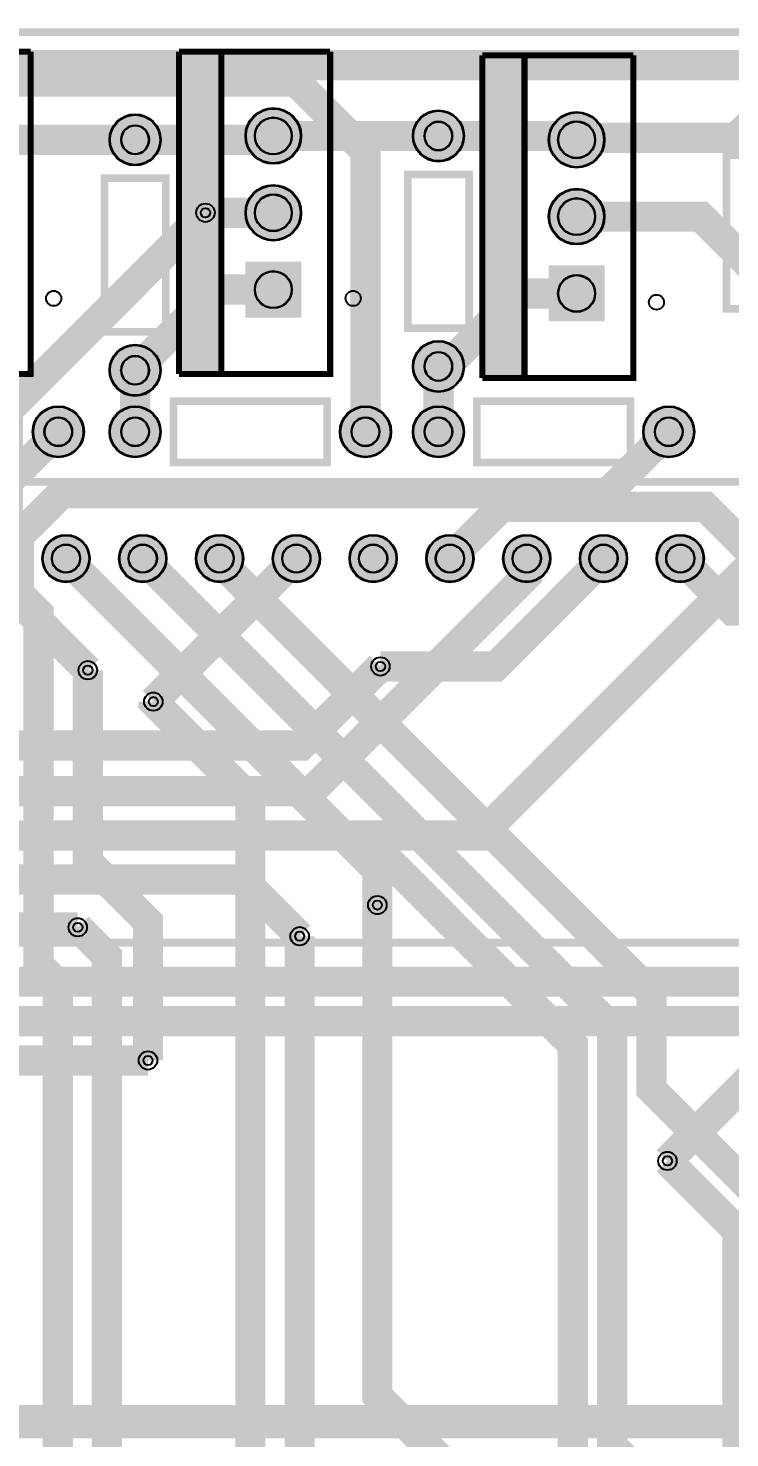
# Model space of a CAD drawing. Header units: millimetres. Extents: x -129 to 177, y 14 to 147.
# Drawn here: x 95.9 to 119.11, y 39.38 to 85.99 of the extents above; entities that cross this region are included whole.
import ezdxf

# ---------------------------------------------------------------- set-up
doc = ezdxf.new("R2010")
doc.units = ezdxf.units.MM
for name, color, linetype, true_color in [('BoardOutLine', 7, 'Continuous', 0xff00ff), ('BottomLayer', 7, 'Continuous', 0x0000ff), ('BottomSolderMaskLayer', 7, 'Continuous', 0xaa00ff), ('Document', 7, 'Continuous', 0xffffff), ('Hole', 7, 'Continuous', 0x222222), ('Multi-Layer', 7, 'Continuous', 0xc0c0c0), ('TopLayer', 7, 'Continuous', 0xff0000), ('TopSilkLayer', 7, 'Continuous', 0xffcc00), ('TopSolderMaskLayer', 7, 'Continuous', 0x800080)]:
    doc.layers.add(name, color=color, linetype=linetype, true_color=true_color)

msp = doc.modelspace()

# ---------------------------------------------------------------- hatches: boundary and pattern name
at = {"layer": 'BottomSolderMaskLayer'}
for points in [[(98.59029718059448, 82.29616459232909, 1), (100.2921005842013, 82.29616459232909, 1)], [(103.08780797561602, 82.42316484632966, 1), (104.93860807721623, 82.42316484632966, 1)], [(108.62331724663456, 82.42316484632966, 1), (110.32512065024137, 82.42316484632966, 1)], [(113.1208280416561, 82.29616459232909, 1), (114.97162814325631, 82.29616459232909, 1)], [(103.08780797561602, 79.88315976631952, 1), (104.93860807721623, 79.88315976631952, 1)], [(113.1208280416561, 79.75615951231896, 1), (114.97162814325631, 79.75615951231896, 1)], [(103.08780797561576, 76.41775463550925), (103.08780797561576, 78.26855473710941), (104.93860807721626, 78.26855473710941), (104.93860807721626, 76.41775463550925)], [(113.12082804165584, 76.2907543815088), (113.12082804165584, 78.14155448310885), (114.97162814325657, 78.14155448310885), (114.97162814325657, 76.2907543815088)], [(98.59029718059448, 74.6761493522987, 1), (100.2921005842013, 74.6761493522987, 1)], [(108.62331724663456, 74.80314960629914, 1), (110.32512065024137, 74.80314960629914, 1)], [(96.05029210058412, 72.64414528829059, 1), (97.75209550419093, 72.64414528829059, 1)], [(98.59029718059448, 72.64414528829059, 1), (100.2921005842013, 72.64414528829059, 1)], [(106.21031242062487, 72.64414528829059, 1), (107.91211582423169, 72.64414528829059, 1)], [(108.62331724663456, 72.64414528829059, 1), (110.32512065024137, 72.64414528829059, 1)], [(116.24333248666495, 72.64414528829059, 1), (117.94513589027177, 72.64414528829059, 1)], [(96.3677927355855, 68.45313690627381, 1), (97.9425958851918, 68.45313690627381, 1)], [(98.90779781559563, 68.45313690627381, 1), (100.48260096520194, 68.45313690627381, 1)], [(101.44780289560576, 68.45313690627381, 1), (103.02260604521207, 68.45313690627381, 1)], [(103.9878079756159, 68.45313690627381, 1), (105.5626111252222, 68.45313690627381, 1)], [(106.52781305562603, 68.45313690627381, 1), (108.10261620523234, 68.45313690627381, 1)], [(109.06781813563639, 68.45313690627381, 1), (110.6426212852427, 68.45313690627381, 1)], [(111.60782321564652, 68.45313690627381, 1), (113.18262636525283, 68.45313690627381, 1)], [(114.14782829565665, 68.45313690627381, 1), (115.72263144526296, 68.45313690627381, 1)], [(116.68783337566678, 68.45313690627381, 1), (118.2626365252731, 68.45313690627381, 1)]]:
    msp.add_hatch(color=256, dxfattribs=at).paths.add_polyline_path(points)
at = {"layer": 'Document'}
for points in [[(102.2832105664213, 74.63317246634494), (100.88321056642121, 74.63317246634494), (100.88321056642121, 85.13317246634494), (102.2832105664213, 85.13317246634494)], [(112.31623063246138, 74.50617221234438), (110.91623063246129, 74.50617221234438), (110.91623063246129, 85.00617221234438), (112.31623063246138, 85.00617221234438)]]:
    msp.add_hatch(color=256, dxfattribs=at).paths.add_polyline_path(points)
at = {"layer": 'Multi-Layer'}
for points in [[(98.61569723139458, 82.29616459232909, 1), (100.26670053340119, 82.29616459232909, 1)], [(103.11320802641612, 82.42316484632966, 1), (104.91320802641613, 82.42316484632966, 1)], [(108.64871729743466, 82.42316484632966, 1), (110.29972059944127, 82.42316484632966, 1)], [(113.1462280924562, 82.29616459232909, 1), (114.94622809245621, 82.29616459232909, 1)], [(103.11320802641612, 79.88315976631952, 1), (104.91320802641613, 79.88315976631952, 1)], [(113.1462280924562, 79.75615951231896, 1), (114.94622809245621, 79.75615951231896, 1)], [(103.11320802641603, 76.44315468630941), (103.11320802641603, 78.24315468630925), (104.91320802641621, 78.24315468630925), (104.91320802641621, 76.44315468630941)], [(113.14622809245611, 76.31615443230885), (113.14622809245611, 78.1161544323088), (114.9462280924563, 78.1161544323088), (114.9462280924563, 76.31615443230885)], [(98.61569723139458, 74.6761493522987, 1), (100.26670053340119, 74.6761493522987, 1)], [(108.64871729743466, 74.80314960629914, 1), (110.29972059944127, 74.80314960629914, 1)], [(96.07569215138422, 72.64414528829059, 1), (97.72669545339083, 72.64414528829059, 1)], [(98.61569723139458, 72.64414528829059, 1), (100.26670053340119, 72.64414528829059, 1)], [(106.23571247142497, 72.64414528829059, 1), (107.88671577343159, 72.64414528829059, 1)], [(108.64871729743466, 72.64414528829059, 1), (110.29972059944127, 72.64414528829059, 1)], [(116.26873253746506, 72.64414528829059, 1), (117.91973583947167, 72.64414528829059, 1)], [(96.3931927863856, 68.45313690627381, 1), (97.9171958343917, 68.45313690627381, 1)], [(98.93319786639573, 68.45313690627381, 1), (100.45720091440184, 68.45313690627381, 1)], [(101.47320294640586, 68.45313690627381, 1), (102.99720599441197, 68.45313690627381, 1)], [(104.013208026416, 68.45313690627381, 1), (105.5372110744221, 68.45313690627381, 1)], [(106.55321310642613, 68.45313690627381, 1), (108.07721615443224, 68.45313690627381, 1)], [(109.09321818643649, 68.45313690627381, 1), (110.6172212344426, 68.45313690627381, 1)], [(111.63322326644662, 68.45313690627381, 1), (113.15722631445273, 68.45313690627381, 1)], [(114.17322834645675, 68.45313690627381, 1), (115.69723139446286, 68.45313690627381, 1)], [(116.71323342646689, 68.45313690627381, 1), (118.237236474473, 68.45313690627381, 1)]]:
    msp.add_hatch(color=256, dxfattribs=at).paths.add_polyline_path(points)
at = {"layer": 'TopSolderMaskLayer'}
for points in [[(98.59029718059448, 82.29616459232909, 1), (100.2921005842013, 82.29616459232909, 1)], [(103.08780797561602, 82.42316484632966, 1), (104.93860807721623, 82.42316484632966, 1)], [(108.62331724663456, 82.42316484632966, 1), (110.32512065024137, 82.42316484632966, 1)], [(113.1208280416561, 82.29616459232909, 1), (114.97162814325631, 82.29616459232909, 1)], [(103.08780797561602, 79.88315976631952, 1), (104.93860807721623, 79.88315976631952, 1)], [(113.1208280416561, 79.75615951231896, 1), (114.97162814325631, 79.75615951231896, 1)], [(103.08780797561576, 76.41775463550925), (103.08780797561576, 78.26855473710941), (104.93860807721626, 78.26855473710941), (104.93860807721626, 76.41775463550925)], [(113.12082804165584, 76.2907543815088), (113.12082804165584, 78.14155448310885), (114.97162814325657, 78.14155448310885), (114.97162814325657, 76.2907543815088)], [(98.59029718059448, 74.6761493522987, 1), (100.2921005842013, 74.6761493522987, 1)], [(108.62331724663456, 74.80314960629914, 1), (110.32512065024137, 74.80314960629914, 1)], [(96.05029210058412, 72.64414528829059, 1), (97.75209550419093, 72.64414528829059, 1)], [(98.59029718059448, 72.64414528829059, 1), (100.2921005842013, 72.64414528829059, 1)], [(106.21031242062487, 72.64414528829059, 1), (107.91211582423169, 72.64414528829059, 1)], [(108.62331724663456, 72.64414528829059, 1), (110.32512065024137, 72.64414528829059, 1)], [(116.24333248666495, 72.64414528829059, 1), (117.94513589027177, 72.64414528829059, 1)], [(96.3677927355855, 68.45313690627381, 1), (97.9425958851918, 68.45313690627381, 1)], [(98.90779781559563, 68.45313690627381, 1), (100.48260096520194, 68.45313690627381, 1)], [(101.44780289560576, 68.45313690627381, 1), (103.02260604521207, 68.45313690627381, 1)], [(103.9878079756159, 68.45313690627381, 1), (105.5626111252222, 68.45313690627381, 1)], [(106.52781305562603, 68.45313690627381, 1), (108.10261620523234, 68.45313690627381, 1)], [(109.06781813563639, 68.45313690627381, 1), (110.6426212852427, 68.45313690627381, 1)], [(111.60782321564652, 68.45313690627381, 1), (113.18262636525283, 68.45313690627381, 1)], [(114.14782829565665, 68.45313690627381, 1), (115.72263144526296, 68.45313690627381, 1)], [(116.68783337566678, 68.45313690627381, 1), (118.2626365252731, 68.45313690627381, 1)]]:
    msp.add_hatch(color=256, dxfattribs=at).paths.add_polyline_path(points)

# ---------------------------------------------------------------- linework, layer by layer
at = {"layer": 'BoardOutLine', "const_width": 0.25400050800101603}
msp.add_lwpolyline([(18.23025146050304, 85.85902971805945), (125.73025146050304, 85.85902971805945)], dxfattribs=at)
at = {"layer": 'BottomLayer', "const_width": 1}
for points in [[(74.80248920497843, 61.03990347980698), (81.35494030988048, 67.59235458470914), (81.35494030988048, 82.4595123190245), (83.11617983235965, 84.22075184150367), (104.75803911607818, 84.22075184150367), (107.06131572263143, 81.91747523495053), (107.06131572263143, 72.64417068834143)], [(101.76845313690637, 79.88318516637037), (95.22819405638825, 73.34292608585213), (95.22819405638825, 67.6637287274574), (96.2431800863601, 66.64874269748532), (96.2431800863601, 55.02618745237487), (96.88808737617478, 54.3812801625603), (96.88808737617478, 30.99342138684267)], [(99.44130048260104, 74.67617475234954), (99.44561849123693, 74.67617475234954), (102.11262382524751, 77.34318008636023)], [(104.01330962661928, 77.34318008636023), (102.11262382524751, 77.34318008636023)], [(109.47432054864112, 74.80317500634999), (109.73263906527814, 74.80317500634999), (112.14564389128782, 77.21617983235967)], [(114.04632969265936, 77.21617983235967), (112.14564389128782, 77.21617983235967)], [(99.44130048260104, 72.64417068834143), (99.44130048260104, 74.67617475234954)], [(109.47432054864112, 72.64417068834143), (109.47432054864112, 74.80317500634999)], [(109.8553213106427, 68.45316230632466), (111.56042672085346, 70.15826771653542), (118.31023622047246, 70.15826771653542), (120.01534163068322, 68.45316230632466)], [(113.9195834391669, 35.052095504191016), (113.9195834391669, 52.372390144780184), (107.99425958851907, 58.2977139954279), (107.31074422148845, 58.2977139954279), (97.1552959105918, 68.45316230632466)], [(99.69530099060194, 68.45316230632466), (115.22133604267219, 52.927127254254515), (115.22133604267219, 39.125247650495226), (118.05318770637564, 36.29339598679189), (118.05318770637564, 34.3396240792481)], [(124.71460502921013, 35.052095504191016), (124.71460502921013, 42.713512827025625), (116.52334264668548, 50.904775209550394), (116.52334264668548, 54.076479552959086), (102.23530607061207, 68.36451612903227), (102.23530607061207, 68.45316230632466)], [(114.93533147066296, 68.45316230632466), (111.36662433324864, 64.88445516891034), (107.55661671323332, 64.88445516891034)], [(117.47533655067309, 68.45316230632466), (119.19034798069606, 66.73815087630169), (120.6965709931419, 66.73815087630169)], [(99.86776733553461, 51.85905511811018), (99.86776733553461, 56.438176276352465), (97.87691135382283, 58.42903225806447), (97.87691135382283, 64.76024892049782)], [(103.25156210312434, 35.052095504191016), (103.25156210312434, 60.5153924307848), (100.0448056896114, 63.722148844297635), (100.0448056896114, 63.72265684531362)], [(107.45476250952493, 56.99596139192272), (107.45476250952493, 40.76761493522986), (111.4194564389129, 36.80292100584188)], [(98.50759461518942, 25.374168148336253), (98.50759461518942, 55.29847599695188), (97.54493268986539, 56.26113792227579)], [(111.50632461264922, 21.209321818643616), (108.18806197612389, 24.527584455168835), (108.18806197612389, 35.080289560579104), (104.88529337058685, 38.38305816611626), (104.88529337058685, 55.96675133350266)], [(117.9559055118109, 31.567970535941072), (119.36713233426485, 32.979197358394686), (119.36713233426485, 46.21973583947158), (117.04912369824751, 48.53774447548892)]]:
    msp.add_lwpolyline(points, dxfattribs=at)
at = {"layer": 'BottomSolderMaskLayer'}
for points in [[(98.96993024755292, 82.29878275141164), (98.96993024755292, 82.29354643324666)], [(99.91246751724285, 82.29878275141164), (99.91246751724285, 82.29354643324666)], [(109.002950313593, 82.4257830054122), (109.002950313593, 82.42054668724711)], [(109.94548758328293, 82.4257830054122), (109.94548758328293, 82.42054668724711)], [(98.96993024755292, 74.67876751138112), (98.96993024755292, 74.67353119321615)], [(99.91246751724285, 74.67876751138112), (99.91246751724285, 74.67353119321615)], [(109.002950313593, 74.80576776538169), (109.002950313593, 74.80053144721671)], [(109.94548758328293, 74.80576776538169), (109.94548758328293, 74.80053144721671)], [(96.90381196147018, 73.11541392313555), (96.8985756433051, 73.11541392313555)], [(99.44381704148032, 73.11541392313555), (99.43858072331523, 73.11541392313555)], [(107.06383228151071, 73.11541392313555), (107.05859596334585, 73.11541392313555)], [(109.4768371075204, 73.11541392313555), (109.4716007893553, 73.11541392313555)], [(117.09685234755102, 73.11541392313555), (117.09161602938593, 73.11541392313555)], [(96.90381196147018, 72.17287665344563), (96.8985756433051, 72.17287665344563)], [(99.44381704148032, 72.17287665344563), (99.43858072331523, 72.17287665344563)], [(107.06383228151071, 72.17287665344563), (107.05859596334585, 72.17287665344563)], [(109.4768371075204, 72.17287665344563), (109.4716007893553, 72.17287665344563)], [(117.09685234755102, 72.17287665344563), (117.09161602938593, 72.17287665344563)]]:
    msp.add_lwpolyline(points, close=True, dxfattribs=at)
for centre, radius in [((99.44119888239788, 82.29616459232909), 0.8509017018034037), ((104.01320802641612, 82.42316484632966), 0.9254000508001016), ((104.01320802641612, 82.42316484632966), 0.6169333672000678), ((109.47421894843797, 82.42316484632966), 0.8509017018034037), ((114.0462280924562, 82.29616459232909), 0.9254000508001016), ((114.0462280924562, 82.29616459232909), 0.6169333672000678), ((104.01320802641612, 79.88315976631952), 0.9254000508001016), ((114.0462280924562, 79.75615951231896), 0.9254000508001016), ((104.01320802641612, 79.88315976631952), 0.6169333672000678), ((114.0462280924562, 79.75615951231896), 0.6169333672000678), ((104.01320802641612, 77.34315468630928), 0.6169333672000678), ((114.0462280924562, 77.21615443230883), 0.6169333672000678), ((99.44119888239788, 74.6761493522987), 0.8509017018034037), ((109.47421894843797, 74.80314960629914), 0.8509017018034037), ((96.90119380238752, 72.64414528829059), 0.8509017018034037), ((99.44119888239788, 72.64414528829059), 0.8509017018034037), ((107.06121412242828, 72.64414528829059), 0.8509017018034037), ((109.47421894843797, 72.64414528829059), 0.8509017018034037), ((117.09423418846836, 72.64414528829059), 0.8509017018034037), ((97.15519431038865, 68.45313690627381), 0.7874015748031498), ((99.69519939039878, 68.45313690627381), 0.7874015748031498), ((102.23520447040892, 68.45313690627381), 0.7874015748031498), ((104.77520955041905, 68.45313690627381), 0.7874015748031498), ((107.31521463042918, 68.45313690627381), 0.7874015748031498), ((109.85521971043954, 68.45313690627381), 0.7874015748031498), ((112.39522479044967, 68.45313690627381), 0.7874015748031498), ((114.9352298704598, 68.45313690627381), 0.7874015748031498), ((117.47523495046994, 68.45313690627381), 0.7874015748031498), ((97.15519431038865, 68.45313690627381), 0.47244094488188987), ((99.69519939039878, 68.45313690627381), 0.47244094488188987), ((102.23520447040892, 68.45313690627381), 0.47244094488188987), ((104.77520955041905, 68.45313690627381), 0.47244094488188987), ((107.31521463042918, 68.45313690627381), 0.47244094488188987), ((109.85521971043954, 68.45313690627381), 0.47244094488188987), ((112.39522479044967, 68.45313690627381), 0.47244094488188987), ((114.9352298704598, 68.45313690627381), 0.47244094488188987), ((117.47523495046994, 68.45313690627381), 0.47244094488188987)]:
    msp.add_circle(centre, radius, dxfattribs=at)
for centre, start, end in [((99.44119888239788, 82.29878275141164), 360, 180), ((109.47421894843797, 82.4257830054122), 360, 180), ((99.44119888239788, 82.29354643324666), 180, 360), ((109.47421894843797, 82.42054668724711), 180, 360), ((99.44119888239788, 74.67876751138112), 360, 180), ((109.47421894843797, 74.80576776538169), 360, 180), ((99.44119888239788, 74.67353119321615), 180, 360), ((109.47421894843797, 74.80053144721671), 180, 360), ((96.8985756433051, 72.64414528829059), 90, 270), ((96.90381196147018, 72.64414528829059), 270, 90), ((99.43858072331523, 72.64414528829059), 90, 270), ((99.44381704148032, 72.64414528829059), 270, 90), ((107.05859596334585, 72.64414528829059), 90, 270), ((107.06383228151071, 72.64414528829059), 270, 90), ((109.4716007893553, 72.64414528829059), 90, 270), ((109.4768371075204, 72.64414528829059), 270, 90), ((117.09161602938593, 72.64414528829059), 90, 270), ((117.09685234755102, 72.64414528829059), 270, 90)]:
    msp.add_arc(centre, 0.4712686348449621, start, end, dxfattribs=at)
at = {"layer": 'Document'}
for centre in [(96.74726949453907, 77.05308610617226), (106.6532893065787, 77.05308610617226), (116.68630937261878, 76.9260858521717)]:
    msp.add_circle(centre, 0.24993649987299976, dxfattribs=at)
at = {"layer": 'Hole'}
for centre in [(101.76845313690637, 79.88318516637037), (97.87691135382283, 64.76024892049782), (107.55661671323332, 64.88445516891034), (100.0448056896114, 63.72265684531362), (107.45476250952493, 56.99596139192272), (97.54493268986539, 56.26113792227579), (104.88529337058685, 55.96675133350266), (99.86776733553461, 51.85905511811018), (117.04912369824751, 48.53774447548892)]:
    msp.add_circle(centre, 0.15250190500381003, dxfattribs=at)
at = {"layer": 'Multi-Layer'}
for points in [[(98.98399796799606, 82.29870459740926), (98.98399796799606, 82.29362458724904)], [(99.89839979679971, 82.29870459740926), (99.89839979679971, 82.29362458724904)], [(109.01701803403614, 82.4257048514097), (109.01701803403614, 82.4206248412496)], [(109.93141986283979, 82.4257048514097), (109.93141986283979, 82.4206248412496)], [(98.98399796799606, 74.67868935737874), (98.98399796799606, 74.67360934721864)], [(99.89839979679971, 74.67868935737874), (99.89839979679971, 74.67360934721864)], [(109.01701803403614, 74.8056896113792), (109.01701803403614, 74.8006096012191)], [(109.93141986283979, 74.8056896113792), (109.93141986283979, 74.8006096012191)], [(96.90373380746769, 73.10134620269241), (96.89865379730759, 73.10134620269241)], [(99.44373888747782, 73.10134620269241), (99.43865887731772, 73.10134620269241)], [(107.06375412750845, 73.10134620269241), (107.05867411734812, 73.10134620269241)], [(109.4767589535179, 73.10134620269241), (109.4716789433578, 73.10134620269241)], [(117.09677419354853, 73.10134620269241), (117.09169418338843, 73.10134620269241)], [(96.90373380746769, 72.18694437388876), (96.89865379730759, 72.18694437388876)], [(99.44373888747782, 72.18694437388876), (99.43865887731772, 72.18694437388876)], [(107.06375412750845, 72.18694437388876), (107.05867411734812, 72.18694437388876)], [(109.4767589535179, 72.18694437388876), (109.4716789433578, 72.18694437388876)], [(117.09677419354853, 72.18694437388876), (117.09169418338843, 72.18694437388876)]]:
    msp.add_lwpolyline(points, close=True, dxfattribs=at)
for centre, radius in [((99.44119888239788, 82.29616459232909), 0.8255016510033021), ((104.01320802641612, 82.42316484632966), 0.9000000000000001), ((104.01320802641612, 82.42316484632966), 0.6000000000000001), ((109.47421894843797, 82.42316484632966), 0.8255016510033021), ((114.0462280924562, 82.29616459232909), 0.9000000000000001), ((114.0462280924562, 82.29616459232909), 0.6000000000000001), ((104.01320802641612, 79.88315976631952), 0.9000000000000001), ((114.0462280924562, 79.75615951231896), 0.9000000000000001), ((101.76845313690637, 79.88318516637037), 0.30500381000762006), ((104.01320802641612, 79.88315976631952), 0.6000000000000001), ((114.0462280924562, 79.75615951231896), 0.6000000000000001), ((104.01320802641612, 77.34315468630928), 0.6000000000000001), ((114.0462280924562, 77.21615443230883), 0.6000000000000001), ((99.44119888239788, 74.6761493522987), 0.8255016510033021), ((109.47421894843797, 74.80314960629914), 0.8255016510033021), ((96.90119380238752, 72.64414528829059), 0.8255016510033021), ((99.44119888239788, 72.64414528829059), 0.8255016510033021), ((107.06121412242828, 72.64414528829059), 0.8255016510033021), ((109.47421894843797, 72.64414528829059), 0.8255016510033021), ((117.09423418846836, 72.64414528829059), 0.8255016510033021), ((97.15519431038865, 68.45313690627381), 0.7620015240030481), ((99.69519939039878, 68.45313690627381), 0.7620015240030481), ((102.23520447040892, 68.45313690627381), 0.7620015240030481), ((104.77520955041905, 68.45313690627381), 0.7620015240030481), ((107.31521463042918, 68.45313690627381), 0.7620015240030481), ((109.85521971043954, 68.45313690627381), 0.7620015240030481), ((112.39522479044967, 68.45313690627381), 0.7620015240030481), ((114.9352298704598, 68.45313690627381), 0.7620015240030481), ((117.47523495046994, 68.45313690627381), 0.7620015240030481), ((97.15519431038865, 68.45313690627381), 0.45720091440182886), ((99.69519939039878, 68.45313690627381), 0.45720091440182886), ((102.23520447040892, 68.45313690627381), 0.45720091440182886), ((104.77520955041905, 68.45313690627381), 0.45720091440182886), ((107.31521463042918, 68.45313690627381), 0.45720091440182886), ((109.85521971043954, 68.45313690627381), 0.45720091440182886), ((112.39522479044967, 68.45313690627381), 0.45720091440182886), ((114.9352298704598, 68.45313690627381), 0.45720091440182886), ((117.47523495046994, 68.45313690627381), 0.45720091440182886), ((97.87691135382283, 64.76024892049782), 0.30500381000762006), ((107.55661671323332, 64.88445516891034), 0.30500381000762006), ((100.0448056896114, 63.72265684531362), 0.30500381000762006), ((107.45476250952493, 56.99596139192272), 0.30500381000762006), ((97.54493268986539, 56.26113792227579), 0.30500381000762006), ((104.88529337058685, 55.96675133350266), 0.30500381000762006), ((99.86776733553461, 51.85905511811018), 0.30500381000762006), ((117.04912369824751, 48.53774447548892), 0.30500381000762006)]:
    msp.add_circle(centre, radius, dxfattribs=at)
for centre, start, end in [((99.44119888239788, 82.29870459740926), 360, 180), ((109.47421894843797, 82.4257048514097), 360, 180), ((99.44119888239788, 82.29362458724904), 180, 360), ((109.47421894843797, 82.4206248412496), 180, 360), ((99.44119888239788, 74.67868935737874), 360, 180), ((109.47421894843797, 74.8056896113792), 360, 180), ((99.44119888239788, 74.67360934721864), 180, 360), ((109.47421894843797, 74.8006096012191), 180, 360), ((96.89865379730759, 72.64414528829059), 90, 270), ((96.90373380746769, 72.64414528829059), 270, 90), ((99.43865887731772, 72.64414528829059), 90, 270), ((99.44373888747782, 72.64414528829059), 270, 90), ((107.05867411734812, 72.64414528829059), 90, 270), ((107.06375412750845, 72.64414528829059), 270, 90), ((109.4716789433578, 72.64414528829059), 90, 270), ((109.4767589535179, 72.64414528829059), 270, 90), ((117.09169418338843, 72.64414528829059), 90, 270), ((117.09677419354853, 72.64414528829059), 270, 90)]:
    msp.add_arc(centre, 0.45720091440182886, start, end, dxfattribs=at)
at = {"layer": 'TopLayer', "const_width": 1}
for points in [[(45.46238252476496, 84.76507493014981), (120.80909321818649, 84.76507493014981), (122.69352298704598, 82.88064516129032), (122.69352298704598, 81.65001270002529), (124.58735077470146, 79.7561849123698)], [(114.04632969265936, 82.35969011938028), (119.31684023368052, 82.35969011938028), (120.01534163068322, 83.05819151638309)], [(99.44130048260104, 82.29618999237994), (94.2342900685801, 82.29618999237994), (94.10728981457964, 82.4231902463805)], [(104.01330962661928, 82.4231902463805), (103.88630937261883, 82.29618999237994), (99.44130048260104, 82.29618999237994)], [(109.47432054864112, 82.4231902463805), (104.01330962661928, 82.4231902463805)], [(109.47432054864112, 82.4231902463805), (113.98282956565913, 82.4231902463805), (114.04632969265936, 82.35969011938028)], [(114.04632969265936, 82.29618999237994), (114.04632969265936, 82.35969011938028)], [(104.01330962661928, 79.88318516637037), (101.76845313690637, 79.88318516637037)], [(114.04632969265936, 79.7561849123698), (118.15199390398766, 79.7561849123698), (126.8913893827787, 71.01678943357888), (128.35087630175258, 71.01678943357888)], [(96.9012954025909, 72.64417068834143), (87.93660147320293, 63.679476758953456), (62.495656591313264, 63.679476758953456)], [(97.87691135382283, 64.76024892049782), (95.59166878333758, 67.04549149098284), (95.59166878333758, 69.18722377444749), (97.01661163322319, 70.61216662433321), (115.06233172466341, 70.61216662433321), (117.09433578867151, 72.64417068834143)], [(112.39532639065283, 68.45316230632466), (112.39532639065283, 67.88191516383029), (105.2726441452885, 60.75923291846584), (79.87487934975888, 60.75923291846584), (75.81925323850646, 56.70360680721353), (75.81925323850646, 56.26113792227579)], [(104.7753111506222, 68.45316230632466), (100.0448056896114, 63.72265684531362)], [(120.01534163068322, 68.45316230632466), (110.86167132334276, 59.29949199898397), (107.45476250952493, 59.29949199898397)], [(107.55661671323332, 64.88445516891034), (104.94015748031507, 62.26799593599185), (79.28610617221238, 62.26799593599185), (73.27924815849633, 56.26113792227579)], [(107.45476250952493, 59.29949199898397), (80.28305816611646, 59.29949199898397)], [(107.45476250952493, 59.29949199898397), (107.45476250952493, 56.99596139192272)], [(85.97927355854722, 56.26113792227579), (87.55814071628151, 57.84000508001009), (103.0120396240793, 57.84000508001009), (104.88529337058685, 55.96675133350266)], [(91.05928371856749, 56.26113792227579), (97.54493268986539, 56.26113792227579)], [(126.11135382270754, 50.14531369062729), (127.77048514097032, 51.80444500888996), (127.77048514097032, 53.22608585217165), (126.53401066802121, 54.46256032512065), (89.57363474726935, 54.46256032512065), (80.64602489204981, 45.53495046990088), (70.70647701295411, 45.53495046990088), (66.98003556007097, 41.80850901701797)], [(126.11135382270754, 52.6454406908814), (125.5959867919737, 53.16080772161547), (90.92390144780302, 53.16080772161547), (79.68006096012186, 41.916967233934315), (79.68006096012186, 41.80850901701797)], [(89.39964439928895, 49.21770383540763), (89.39964439928895, 49.79530099060196), (91.46339852679716, 51.85905511811018), (99.86776733553461, 51.85905511811018)], [(117.04912369824751, 48.53774447548892), (119.76464312928624, 51.25326390652776), (122.94498348996694, 51.25326390652776)], [(72.06004572009147, 39.96243332486665), (119.17790195580392, 39.96243332486665), (124.36052832105656, 45.1450596901193)]]:
    msp.add_lwpolyline(points, dxfattribs=at)
at = {"layer": 'TopSilkLayer', "const_width": 0.20066040132080268}
for points in [[(90.98709677419356, 85.21320802641594), (95.98717297434587, 85.21320802641594)], [(95.98717297434587, 85.21320802641594), (95.98717297434587, 74.54914909829813), (90.98709677419356, 74.54914909829813)], [(100.89311658623319, 74.55311150622299), (100.89311658623319, 85.21320802641594)], [(100.89311658623319, 85.21320802641594), (105.8931927863855, 85.21320802641594)], [(105.8931927863855, 85.21320802641594), (105.8931927863855, 74.54914909829813), (100.89311658623319, 74.54914909829813)], [(102.28912877825769, 74.55311150622299), (102.28912877825769, 85.21320802641594)], [(110.92613665227327, 74.42611125222254), (110.92613665227327, 85.08620777241549)], [(110.92613665227327, 85.08620777241549), (115.9262128524258, 85.08620777241549)], [(115.9262128524258, 85.08620777241549), (115.9262128524258, 74.42214884429768), (110.92613665227327, 74.42214884429768)], [(112.32214884429777, 74.42611125222254), (112.32214884429777, 85.08620777241549)]]:
    msp.add_lwpolyline(points, dxfattribs=at)
at = {"layer": 'TopSilkLayer', "const_width": 0.25400050800101603}
for points in [[(118.99923799847602, 76.7081534163068), (118.99923799847602, 81.78816357632707), (121.03124206248413, 81.78816357632707), (121.03124206248413, 76.7081534163068), (118.99923799847602, 76.7081534163068)], [(98.42519685039383, 75.94615189230376), (98.42519685039383, 81.02616205232403), (100.45720091440194, 81.02616205232403), (100.45720091440194, 75.94615189230376), (98.42519685039383, 75.94615189230376)], [(108.45821691643391, 76.07315214630421), (108.45821691643391, 81.15316230632459), (110.49022098044202, 81.15316230632459), (110.49022098044202, 76.07315214630421), (108.45821691643391, 76.07315214630421)], [(100.71120142240284, 73.66014732029464), (105.7912115824231, 73.66014732029464), (105.7912115824231, 71.62814325628642), (100.71120142240284, 71.62814325628642), (100.71120142240284, 73.66014732029464)], [(110.74422148844292, 73.66014732029464), (115.82423164846341, 73.66014732029464), (115.82423164846341, 71.62814325628642), (110.74422148844292, 71.62814325628642), (110.74422148844292, 73.66014732029464)], [(122.5552451104902, 55.75311150622292), (94.48818897637807, 55.75311150622292), (94.48818897637807, 70.99314198628394), (122.5552451104902, 70.99314198628394), (122.5552451104902, 55.75311150622292)], [(86.86817373634744, 39.49707899415796), (130.42926085852173, 39.49707899415796), (130.42926085852173, 30.98806197612396), (86.86817373634744, 30.98806197612396), (86.86817373634744, 39.49707899415796)]]:
    msp.add_lwpolyline(points, close=True, dxfattribs=at)
at = {"layer": 'TopSilkLayer'}
for centre in [(96.74726949453907, 77.05308610617226), (106.6532893065787, 77.05308610617226), (116.68630937261878, 76.9260858521717)]:
    msp.add_circle(centre, 0.24993649987299976, dxfattribs=at)
at = {"layer": 'TopSolderMaskLayer'}
for points in [[(98.96993024755292, 82.29878275141164), (98.96993024755292, 82.29354643324666)], [(99.91246751724285, 82.29878275141164), (99.91246751724285, 82.29354643324666)], [(109.002950313593, 82.4257830054122), (109.002950313593, 82.42054668724711)], [(109.94548758328293, 82.4257830054122), (109.94548758328293, 82.42054668724711)], [(98.96993024755292, 74.67876751138112), (98.96993024755292, 74.67353119321615)], [(99.91246751724285, 74.67876751138112), (99.91246751724285, 74.67353119321615)], [(109.002950313593, 74.80576776538169), (109.002950313593, 74.80053144721671)], [(109.94548758328293, 74.80576776538169), (109.94548758328293, 74.80053144721671)], [(96.90381196147018, 73.11541392313555), (96.8985756433051, 73.11541392313555)], [(99.44381704148032, 73.11541392313555), (99.43858072331523, 73.11541392313555)], [(107.06383228151071, 73.11541392313555), (107.05859596334585, 73.11541392313555)], [(109.4768371075204, 73.11541392313555), (109.4716007893553, 73.11541392313555)], [(117.09685234755102, 73.11541392313555), (117.09161602938593, 73.11541392313555)], [(96.90381196147018, 72.17287665344563), (96.8985756433051, 72.17287665344563)], [(99.44381704148032, 72.17287665344563), (99.43858072331523, 72.17287665344563)], [(107.06383228151071, 72.17287665344563), (107.05859596334585, 72.17287665344563)], [(109.4768371075204, 72.17287665344563), (109.4716007893553, 72.17287665344563)], [(117.09685234755102, 72.17287665344563), (117.09161602938593, 72.17287665344563)]]:
    msp.add_lwpolyline(points, close=True, dxfattribs=at)
for centre, radius in [((99.44119888239788, 82.29616459232909), 0.8509017018034037), ((104.01320802641612, 82.42316484632966), 0.9254000508001016), ((104.01320802641612, 82.42316484632966), 0.6169333672000678), ((109.47421894843797, 82.42316484632966), 0.8509017018034037), ((114.0462280924562, 82.29616459232909), 0.9254000508001016), ((114.0462280924562, 82.29616459232909), 0.6169333672000678), ((104.01320802641612, 79.88315976631952), 0.9254000508001016), ((114.0462280924562, 79.75615951231896), 0.9254000508001016), ((104.01320802641612, 79.88315976631952), 0.6169333672000678), ((114.0462280924562, 79.75615951231896), 0.6169333672000678), ((104.01320802641612, 77.34315468630928), 0.6169333672000678), ((114.0462280924562, 77.21615443230883), 0.6169333672000678), ((99.44119888239788, 74.6761493522987), 0.8509017018034037), ((109.47421894843797, 74.80314960629914), 0.8509017018034037), ((96.90119380238752, 72.64414528829059), 0.8509017018034037), ((99.44119888239788, 72.64414528829059), 0.8509017018034037), ((107.06121412242828, 72.64414528829059), 0.8509017018034037), ((109.47421894843797, 72.64414528829059), 0.8509017018034037), ((117.09423418846836, 72.64414528829059), 0.8509017018034037), ((97.15519431038865, 68.45313690627381), 0.7874015748031498), ((99.69519939039878, 68.45313690627381), 0.7874015748031498), ((102.23520447040892, 68.45313690627381), 0.7874015748031498), ((104.77520955041905, 68.45313690627381), 0.7874015748031498), ((107.31521463042918, 68.45313690627381), 0.7874015748031498), ((109.85521971043954, 68.45313690627381), 0.7874015748031498), ((112.39522479044967, 68.45313690627381), 0.7874015748031498), ((114.9352298704598, 68.45313690627381), 0.7874015748031498), ((117.47523495046994, 68.45313690627381), 0.7874015748031498), ((97.15519431038865, 68.45313690627381), 0.47244094488188987), ((99.69519939039878, 68.45313690627381), 0.47244094488188987), ((102.23520447040892, 68.45313690627381), 0.47244094488188987), ((104.77520955041905, 68.45313690627381), 0.47244094488188987), ((107.31521463042918, 68.45313690627381), 0.47244094488188987), ((109.85521971043954, 68.45313690627381), 0.47244094488188987), ((112.39522479044967, 68.45313690627381), 0.47244094488188987), ((114.9352298704598, 68.45313690627381), 0.47244094488188987), ((117.47523495046994, 68.45313690627381), 0.47244094488188987)]:
    msp.add_circle(centre, radius, dxfattribs=at)
for centre, start, end in [((99.44119888239788, 82.29878275141164), 360, 180), ((109.47421894843797, 82.4257830054122), 360, 180), ((99.44119888239788, 82.29354643324666), 180, 360), ((109.47421894843797, 82.42054668724711), 180, 360), ((99.44119888239788, 74.67876751138112), 360, 180), ((109.47421894843797, 74.80576776538169), 360, 180), ((99.44119888239788, 74.67353119321615), 180, 360), ((109.47421894843797, 74.80053144721671), 180, 360), ((96.8985756433051, 72.64414528829059), 90, 270), ((96.90381196147018, 72.64414528829059), 270, 90), ((99.43858072331523, 72.64414528829059), 90, 270), ((99.44381704148032, 72.64414528829059), 270, 90), ((107.05859596334585, 72.64414528829059), 90, 270), ((107.06383228151071, 72.64414528829059), 270, 90), ((109.4716007893553, 72.64414528829059), 90, 270), ((109.4768371075204, 72.64414528829059), 270, 90), ((117.09161602938593, 72.64414528829059), 90, 270), ((117.09685234755102, 72.64414528829059), 270, 90)]:
    msp.add_arc(centre, 0.4712686348449621, start, end, dxfattribs=at)

doc.saveas('drawing.dxf')
